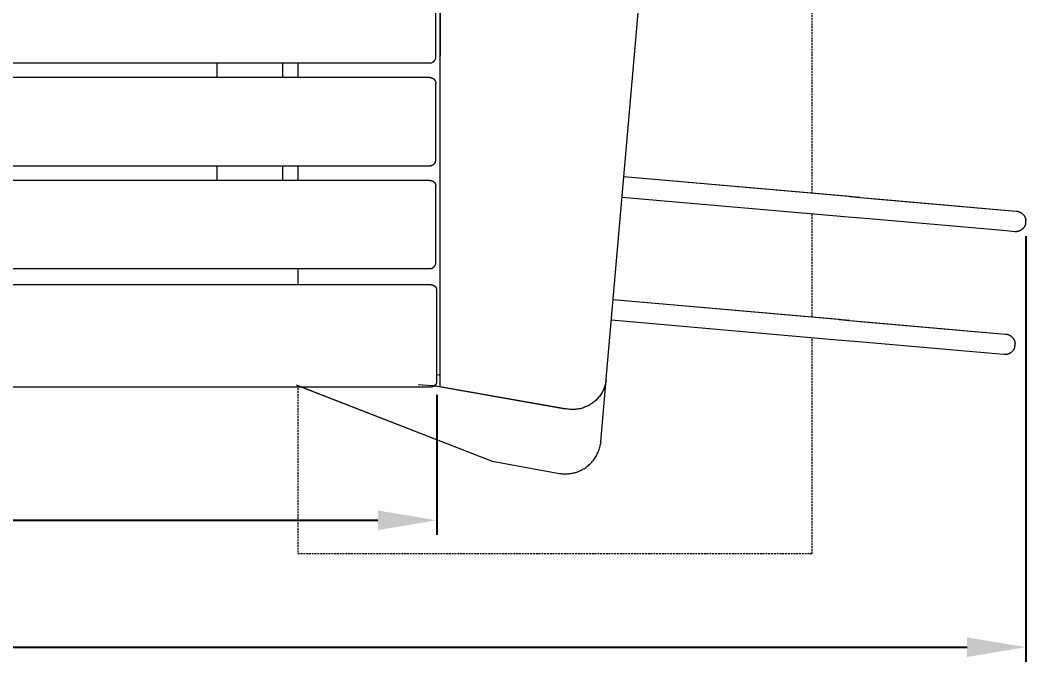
# Model space of a CAD drawing. Header units: millimetres. Extents: x -217 to 4976, y -41 to 3356.
# Drawn here: x 2473 to 3157, y 1096 to 1533 of the extents above; entities that cross this region are included whole.
import ezdxf

# ---------------------------------------------------------------- set-up
doc = ezdxf.new("R2010")
doc.units = ezdxf.units.MM
doc.linetypes.add('HIDDEN', pattern=[1.905, 1.27, -0.635])
for name, color, linetype, lineweight in [('ZANO_R', 7, 'Continuous', 0), ('ZANO_R_przerywana', 7, 'HIDDEN', 0), ('ZANO_W', 1, 'Continuous', 0)]:
    doc.layers.add(name, color=color, linetype=linetype, lineweight=lineweight)
doc.styles.add('Arial', font='arial.ttf')
doc.styles.get("Standard").update_dxf_attribs({"font": 'ARIALUNI.TTF'})
doc.dimstyles.new('pl i ang', dxfattribs={"dimtxt": 50, "dimasz": 50, "dimexe": 1.25, "dimexo": 0.625, "dimgap": 10, "dimtad": 1, "dimtoh": 1, "dimtxsty": 'Standard', "dimcen": 2.5, "dimclrd": 1, "dimclre": 1, "dimclrt": 1, "dimadec": 0, "dimazin": 0, "dimtfac": 1, "dimtmove": 0, "dimatfit": 3, "dimfxl": 1, "dimarcsym": 1})

# ---------------------------------------------------------------- blocks, each defined once
blk = doc.blocks.new('*D427')
at = {"layer": 'ZANO_W', "color": 1, "lineweight": -2}
for p, q in [((254.74, 1278.03), (254.74, 1182.07)), ((2756.32, 1277.54), (2756.32, 1182.07)), ((294.74, 1192.07), (2716.32, 1192.07))]:
    blk.add_line(p, q, dxfattribs=at)
at = {"layer": 'ZANO_W', "color": 1}
for points in [[(294.74, 1198.74), (294.74, 1185.41), (254.74, 1192.07)], [(2716.32, 1185.41), (2716.32, 1198.74), (2756.32, 1192.07)]]:
    blk.add_solid(points, dxfattribs=at)
at = {"layer": 'ZANO_W', "color": 1, "insert": (1505.53, 1222.5), "char_height": 40, "attachment_point": 5, "style": 'Arial'}
blk.add_mtext('2502', dxfattribs=at)
blk = doc.blocks.new('*D432')
at = {"layer": 'ZANO_W', "color": 1, "lineweight": -2}
for p, q in [((-143.6, 1385.39), (-143.6, 1095.67)), ((3157.09, 1385.53), (3157.09, 1095.67)), ((-103.6, 1105.67), (3117.09, 1105.67))]:
    blk.add_line(p, q, dxfattribs=at)
at = {"layer": 'ZANO_W', "color": 1}
for points in [[(-103.6, 1112.34), (-103.6, 1099), (-143.6, 1105.67)], [(3117.09, 1099), (3117.09, 1112.34), (3157.09, 1105.67)]]:
    blk.add_solid(points, dxfattribs=at)
at = {"layer": 'ZANO_W', "color": 1, "insert": (1506.74, 1136.11), "char_height": 40, "attachment_point": 5, "style": 'Arial'}
blk.add_mtext('3301', dxfattribs=at)

msp = doc.modelspace()

# ---------------------------------------------------------------- linework, layer by layer
at = {"layer": 'ZANO_R'}
for p, q in [((2758.74, 1628.13), (2758.74, 1508.13)), ((2758.74, 1283.03), (2758.74, 1567.43)), ((2871.61, 1288.09), (2895.91, 1565.86)), ((2871.61, 1288.09), (2895.91, 1565.86)), ((2755.74, 1507.46), (2755.74, 1559.46)), ((2754.84, 1504.93), (2754.93, 1505.04)), ((2754.93, 1505.04), (2755.01, 1505.15)), ((2755.01, 1505.15), (2755.09, 1505.26)), ((2755.09, 1505.26), (2755.16, 1505.38)), ((2755.16, 1505.38), (2755.23, 1505.5)), ((2755.23, 1505.5), (2755.29, 1505.62)), ((2755.29, 1505.62), (2755.35, 1505.74)), ((2755.35, 1505.74), (2755.41, 1505.86)), ((2755.41, 1505.86), (2755.46, 1505.99)), ((2755.46, 1505.99), (2755.51, 1506.12)), ((2755.51, 1506.12), (2755.55, 1506.25)), ((2755.55, 1506.25), (2755.59, 1506.38)), ((2755.59, 1506.38), (2755.63, 1506.51)), ((2755.63, 1506.51), (2755.66, 1506.64)), ((2755.66, 1506.64), (2755.68, 1506.78)), ((2755.68, 1506.78), (2755.7, 1506.91)), ((2755.7, 1506.91), (2755.72, 1507.05)), ((2755.72, 1507.05), (2755.73, 1507.19)), ((2755.73, 1507.19), (2755.74, 1507.32)), ((2755.74, 1507.32), (2755.74, 1507.46)), ((2758.74, 1507.63), (2758.74, 1508.13)), ((2758.74, 1507.63), (2758.77, 1507.63)), ((2758.74, 1283.03), (2758.74, 1507.63)), ((261.74, 1503.46), (2751.74, 1503.46)), ((2606.74, 1503.46), (2606.74, 1493.46)), ((2651.74, 1493.46), (2651.74, 1503.46)), ((2661.82, 1503.46), (2661.82, 1493.46)), ((2751.74, 1503.46), (2751.88, 1503.46)), ((2751.88, 1503.46), (2752.01, 1503.47)), ((2752.01, 1503.47), (2752.15, 1503.48)), ((2752.15, 1503.48), (2752.29, 1503.5)), ((2752.29, 1503.5), (2752.42, 1503.52)), ((2752.42, 1503.52), (2752.55, 1503.54)), ((2752.55, 1503.54), (2752.69, 1503.57)), ((2752.69, 1503.57), (2752.82, 1503.61)), ((2752.82, 1503.61), (2752.95, 1503.65)), ((2752.95, 1503.65), (2753.08, 1503.69)), ((2753.08, 1503.69), (2753.21, 1503.74)), ((2753.21, 1503.74), (2753.33, 1503.79)), ((2753.33, 1503.79), (2753.46, 1503.85)), ((2753.46, 1503.85), (2753.58, 1503.91)), ((2753.58, 1503.91), (2753.7, 1503.97)), ((2753.7, 1503.97), (2753.82, 1504.04)), ((2753.82, 1504.04), (2753.93, 1504.11)), ((2753.93, 1504.11), (2754.05, 1504.19)), ((2754.05, 1504.19), (2754.16, 1504.27)), ((2754.16, 1504.27), (2754.26, 1504.36)), ((2754.26, 1504.36), (2754.37, 1504.44)), ((2754.37, 1504.44), (2754.47, 1504.53)), ((2754.47, 1504.53), (2754.57, 1504.63)), ((2754.57, 1504.63), (2754.66, 1504.73)), ((2754.66, 1504.73), (2754.76, 1504.83)), ((2754.76, 1504.83), (2754.84, 1504.93)), ((2751.74, 1493.46), (284.96, 1493.46)), ((2751.74, 1493.46), (2751.88, 1493.46)), ((2751.88, 1493.46), (2752.01, 1493.45)), ((2752.01, 1493.45), (2752.15, 1493.44)), ((2752.15, 1493.44), (2752.29, 1493.42)), ((2752.29, 1493.42), (2752.42, 1493.4)), ((2752.42, 1493.4), (2752.55, 1493.37)), ((2752.55, 1493.37), (2752.69, 1493.34)), ((2752.69, 1493.34), (2752.82, 1493.31)), ((2752.82, 1493.31), (2752.95, 1493.27)), ((2752.95, 1493.27), (2753.08, 1493.23)), ((2753.08, 1493.23), (2753.21, 1493.18)), ((2753.21, 1493.18), (2753.33, 1493.13)), ((2753.33, 1493.13), (2753.46, 1493.07)), ((2753.46, 1493.07), (2753.58, 1493.01)), ((2753.58, 1493.01), (2753.7, 1492.94)), ((2753.7, 1492.94), (2753.82, 1492.88)), ((2753.82, 1492.88), (2753.93, 1492.8)), ((2753.93, 1492.8), (2754.05, 1492.73)), ((2754.05, 1492.73), (2754.16, 1492.65)), ((2754.16, 1492.65), (2754.26, 1492.56)), ((2754.26, 1492.56), (2754.37, 1492.47)), ((2754.37, 1492.47), (2754.47, 1492.38)), ((2754.47, 1492.38), (2754.57, 1492.29)), ((2754.57, 1492.29), (2754.66, 1492.19)), ((2754.66, 1492.19), (2754.76, 1492.09)), ((2754.76, 1492.09), (2754.84, 1491.98)), ((2754.84, 1491.98), (2754.93, 1491.88)), ((2754.93, 1491.88), (2755.01, 1491.76)), ((2755.01, 1491.76), (2755.09, 1491.65)), ((2755.09, 1491.65), (2755.16, 1491.54)), ((2755.16, 1491.54), (2755.23, 1491.42)), ((2755.23, 1491.42), (2755.29, 1491.3)), ((2755.29, 1491.3), (2755.35, 1491.18)), ((2755.35, 1491.18), (2755.41, 1491.05)), ((2755.41, 1491.05), (2755.46, 1490.93)), ((2755.46, 1490.93), (2755.51, 1490.8)), ((2755.51, 1490.8), (2755.55, 1490.67)), ((2755.55, 1490.67), (2755.59, 1490.54)), ((2755.59, 1490.54), (2755.63, 1490.41)), ((2755.63, 1490.41), (2755.66, 1490.27)), ((2755.66, 1490.27), (2755.68, 1490.14)), ((2755.68, 1490.14), (2755.7, 1490)), ((2755.7, 1490), (2755.72, 1489.87)), ((2755.72, 1489.87), (2755.73, 1489.73)), ((2755.73, 1489.73), (2755.74, 1489.59)), ((2755.74, 1489.59), (2755.74, 1489.46)), ((2755.74, 1437.46), (2755.74, 1489.46)), ((2755.63, 1436.51), (2755.66, 1436.64)), ((2755.66, 1436.64), (2755.68, 1436.78)), ((2755.68, 1436.78), (2755.7, 1436.91)), ((2755.7, 1436.91), (2755.72, 1437.05)), ((2755.72, 1437.05), (2755.73, 1437.19)), ((2755.73, 1437.19), (2755.74, 1437.32)), ((2755.74, 1437.32), (2755.74, 1437.46)), ((438.54, 1433.46), (2751.74, 1433.46)), ((2606.74, 1433.46), (2606.74, 1423.46)), ((2651.74, 1423.46), (2651.74, 1433.46)), ((2661.82, 1433.46), (2661.82, 1423.46)), ((2751.74, 1433.46), (2751.88, 1433.46)), ((2751.88, 1433.46), (2752.01, 1433.47)), ((2752.01, 1433.47), (2752.15, 1433.48)), ((2752.15, 1433.48), (2752.29, 1433.5)), ((2752.29, 1433.5), (2752.42, 1433.52)), ((2752.42, 1433.52), (2752.55, 1433.54)), ((2752.55, 1433.54), (2752.69, 1433.57)), ((2752.69, 1433.57), (2752.82, 1433.61)), ((2752.82, 1433.61), (2752.95, 1433.65)), ((2752.95, 1433.65), (2753.08, 1433.69)), ((2753.08, 1433.69), (2753.21, 1433.74)), ((2753.21, 1433.74), (2753.33, 1433.79)), ((2753.33, 1433.79), (2753.46, 1433.85)), ((2753.46, 1433.85), (2753.58, 1433.91)), ((2753.58, 1433.91), (2753.7, 1433.97)), ((2753.7, 1433.97), (2753.82, 1434.04)), ((2753.82, 1434.04), (2753.93, 1434.11)), ((2753.93, 1434.11), (2754.05, 1434.19)), ((2754.05, 1434.19), (2754.16, 1434.27)), ((2754.16, 1434.27), (2754.26, 1434.36)), ((2754.26, 1434.36), (2754.37, 1434.44)), ((2754.37, 1434.44), (2754.47, 1434.53)), ((2754.47, 1434.53), (2754.57, 1434.63)), ((2754.57, 1434.63), (2754.66, 1434.73)), ((2754.66, 1434.73), (2754.76, 1434.83)), ((2754.76, 1434.83), (2754.84, 1434.93)), ((2754.84, 1434.93), (2754.93, 1435.04)), ((2754.93, 1435.04), (2755.01, 1435.15)), ((2755.01, 1435.15), (2755.09, 1435.26)), ((2755.09, 1435.26), (2755.16, 1435.38)), ((2755.16, 1435.38), (2755.23, 1435.5)), ((2755.23, 1435.5), (2755.29, 1435.62)), ((2755.29, 1435.62), (2755.35, 1435.74)), ((2755.35, 1435.74), (2755.41, 1435.86)), ((2755.41, 1435.86), (2755.46, 1435.99)), ((2755.46, 1435.99), (2755.51, 1436.12)), ((2755.51, 1436.12), (2755.55, 1436.25)), ((2755.55, 1436.25), (2755.59, 1436.38)), ((2755.59, 1436.38), (2755.63, 1436.51)), ((2751.74, 1423.46), (464.14, 1423.46)), ((2751.74, 1423.46), (2751.88, 1423.46)), ((2751.88, 1423.46), (2752.01, 1423.45)), ((2752.01, 1423.45), (2752.15, 1423.44)), ((2752.15, 1423.44), (2752.29, 1423.42)), ((2752.29, 1423.42), (2752.42, 1423.4)), ((2752.42, 1423.4), (2752.55, 1423.37)), ((2752.55, 1423.37), (2752.69, 1423.34)), ((2752.69, 1423.34), (2752.82, 1423.31)), ((2752.82, 1423.31), (2752.95, 1423.27)), ((2752.95, 1423.27), (2753.08, 1423.23)), ((2753.08, 1423.23), (2753.21, 1423.18)), ((2753.21, 1423.18), (2753.33, 1423.13)), ((2753.33, 1423.13), (2753.46, 1423.07)), ((2753.46, 1423.07), (2753.58, 1423.01)), ((2753.58, 1423.01), (2753.7, 1422.94)), ((2753.7, 1422.94), (2753.82, 1422.88)), ((3037.34, 1412.39), (2883.66, 1425.84)), ((3044.4, 1411.83), (2883.67, 1425.89)), ((2753.82, 1422.88), (2753.93, 1422.8)), ((2753.93, 1422.8), (2754.05, 1422.73)), ((2754.05, 1422.73), (2754.16, 1422.65)), ((2754.16, 1422.65), (2754.26, 1422.56)), ((2754.26, 1422.56), (2754.37, 1422.47)), ((2754.37, 1422.47), (2754.47, 1422.38)), ((2754.47, 1422.38), (2754.57, 1422.29)), ((2754.57, 1422.29), (2754.66, 1422.19)), ((2754.66, 1422.19), (2754.76, 1422.09)), ((2754.76, 1422.09), (2754.84, 1421.98)), ((2754.84, 1421.98), (2754.93, 1421.88)), ((2754.93, 1421.88), (2755.01, 1421.76)), ((2755.01, 1421.76), (2755.09, 1421.65)), ((2755.09, 1421.65), (2755.16, 1421.54)), ((2755.16, 1421.54), (2755.23, 1421.42)), ((2755.23, 1421.42), (2755.29, 1421.3)), ((2755.29, 1421.3), (2755.35, 1421.18)), ((2755.35, 1421.18), (2755.41, 1421.05)), ((2755.41, 1421.05), (2755.46, 1420.93)), ((2755.46, 1420.93), (2755.51, 1420.8)), ((2755.51, 1420.8), (2755.55, 1420.67)), ((2755.55, 1420.67), (2755.59, 1420.54)), ((2755.59, 1420.54), (2755.63, 1420.41)), ((2755.63, 1420.41), (2755.66, 1420.27)), ((2755.66, 1420.27), (2755.68, 1420.14)), ((2755.68, 1420.14), (2755.7, 1420)), ((2755.7, 1420), (2755.72, 1419.87)), ((2755.72, 1419.87), (2755.73, 1419.73)), ((2755.73, 1419.73), (2755.74, 1419.59)), ((2755.74, 1419.59), (2755.74, 1419.46)), ((2755.74, 1367.46), (2755.74, 1419.46)), ((3036.12, 1398.44), (2882.44, 1411.89)), ((3037.34, 1412.39), (3051.67, 1411.14)), ((3044.4, 1411.83), (3063.13, 1410.19)), ((3051.67, 1411.14), (3145.1, 1402.98)), ((3063.13, 1410.19), (3147.83, 1402.74)), ((3145.1, 1402.98), (3150.65, 1402.49)), ((3150.65, 1402.49), (3150.89, 1402.47)), ((3150.89, 1402.47), (3151.13, 1402.44)), ((3151.13, 1402.44), (3151.37, 1402.4)), ((3151.37, 1402.4), (3151.6, 1402.35)), ((3050.45, 1397.19), (3036.12, 1398.44)), ((3143.89, 1389.03), (3050.45, 1397.19)), ((3151.6, 1402.35), (3151.83, 1402.3)), ((3151.83, 1402.3), (3152.06, 1402.23)), ((3152.06, 1402.23), (3152.29, 1402.16)), ((3152.29, 1402.16), (3152.52, 1402.08)), ((3152.52, 1402.08), (3152.74, 1401.99)), ((3152.74, 1401.99), (3152.96, 1401.9)), ((3152.96, 1401.9), (3153.18, 1401.8)), ((3153.18, 1401.8), (3153.39, 1401.69)), ((3153.39, 1401.69), (3153.6, 1401.57)), ((3153.6, 1401.57), (3153.81, 1401.45)), ((3153.81, 1401.45), (3154.01, 1401.32)), ((3154.01, 1401.32), (3154.2, 1401.18)), ((3154.2, 1401.18), (3154.4, 1401.03)), ((3154.4, 1401.03), (3154.58, 1400.88)), ((3154.58, 1400.88), (3154.76, 1400.73)), ((3154.76, 1400.73), (3154.94, 1400.56)), ((3154.94, 1400.56), (3155.11, 1400.39)), ((3155.11, 1400.39), (3155.27, 1400.22)), ((3155.27, 1400.22), (3155.43, 1400.04)), ((3155.43, 1400.04), (3155.58, 1399.85)), ((3155.58, 1399.85), (3155.73, 1399.66)), ((3155.73, 1399.66), (3155.87, 1399.47)), ((3155.87, 1399.47), (3156, 1399.27)), ((3156, 1399.27), (3156.12, 1399.06)), ((3156.12, 1399.06), (3156.24, 1398.85)), ((3156.24, 1398.85), (3156.35, 1398.64)), ((3156.35, 1398.64), (3156.45, 1398.43)), ((3156.45, 1398.43), (3156.55, 1398.21)), ((3156.55, 1398.21), (3156.64, 1397.98)), ((3156.64, 1397.98), (3156.72, 1397.76)), ((3156.72, 1397.76), (3156.79, 1397.53)), ((3156.79, 1397.53), (3156.86, 1397.3)), ((3156.86, 1397.3), (3156.91, 1397.07)), ((3156.91, 1397.07), (3156.96, 1396.83)), ((3156.96, 1396.83), (3157, 1396.59)), ((3157, 1396.59), (3157.04, 1396.36)), ((3157.04, 1396.36), (3157.06, 1396.12)), ((3157.08, 1395.88), (3157.06, 1396.12)), ((3157.09, 1395.63), (3157.08, 1395.88)), ((3157.09, 1395.39), (3157.09, 1395.63)), ((3149.57, 1388.54), (3143.89, 1389.03)), ((3151.86, 1388.74), (3151.65, 1388.69)), ((3152.06, 1388.8), (3151.86, 1388.74)), ((3152.26, 1388.86), (3152.06, 1388.8)), ((3152.46, 1388.93), (3152.26, 1388.86)), ((3152.65, 1389.01), (3152.46, 1388.93)), ((3152.85, 1389.08), (3152.65, 1389.01)), ((3153.04, 1389.17), (3152.85, 1389.08)), ((3153.23, 1389.26), (3153.04, 1389.17)), ((3153.41, 1389.36), (3153.23, 1389.26)), ((3153.59, 1389.46), (3153.41, 1389.36)), ((3153.75, 1389.55), (3153.59, 1389.46)), ((3153.9, 1389.65), (3153.75, 1389.55)), ((3154.05, 1389.75), (3153.9, 1389.65)), ((3154.2, 1389.85), (3154.05, 1389.75)), ((3154.34, 1389.96), (3154.2, 1389.85)), ((3154.49, 1390.07), (3154.34, 1389.96)), ((3154.63, 1390.19), (3154.49, 1390.07)), ((3154.76, 1390.31), (3154.63, 1390.19)), ((3154.94, 1390.47), (3154.76, 1390.31)), ((3155.1, 1390.64), (3154.94, 1390.47)), ((3155.26, 1390.8), (3155.1, 1390.64)), ((3155.4, 1390.96), (3155.26, 1390.8)), ((3155.55, 1391.14), (3155.4, 1390.96)), ((3155.68, 1391.31), (3155.55, 1391.14)), ((3155.81, 1391.49), (3155.68, 1391.31)), ((3155.94, 1391.68), (3155.81, 1391.49)), ((3156.06, 1391.87), (3155.94, 1391.68)), ((3156.18, 1392.06), (3156.06, 1391.87)), ((3156.28, 1392.26), (3156.18, 1392.06)), ((3156.38, 1392.46), (3156.28, 1392.26)), ((3156.48, 1392.66), (3156.38, 1392.46)), ((3156.57, 1392.87), (3156.48, 1392.66)), ((3156.65, 1393.08), (3156.57, 1392.87)), ((3156.72, 1393.29), (3156.65, 1393.08)), ((3156.79, 1393.5), (3156.72, 1393.29)), ((3156.85, 1393.71), (3156.79, 1393.5)), ((3156.85, 1393.71), (3156.91, 1393.95)), ((3156.91, 1393.95), (3156.96, 1394.19)), ((3156.96, 1394.19), (3157, 1394.43)), ((3157, 1394.43), (3157.03, 1394.67)), ((3157.03, 1394.67), (3157.06, 1394.91)), ((3157.06, 1394.91), (3157.08, 1395.15)), ((3157.08, 1395.15), (3157.09, 1395.39)), ((3149.78, 1388.52), (3149.57, 1388.54)), ((3149.98, 1388.52), (3149.78, 1388.52)), ((3150.19, 1388.52), (3149.98, 1388.52)), ((3150.4, 1388.52), (3150.19, 1388.52)), ((3150.61, 1388.54), (3150.4, 1388.52)), ((3150.82, 1388.56), (3150.61, 1388.54)), ((3151.03, 1388.58), (3150.82, 1388.56)), ((3151.24, 1388.61), (3151.03, 1388.58)), ((3151.45, 1388.65), (3151.24, 1388.61)), ((3151.65, 1388.69), (3151.45, 1388.65)), ((588.04, 1363.46), (2751.74, 1363.46)), ((2661.82, 1363.46), (2661.82, 1352.46)), ((2751.74, 1363.46), (2751.88, 1363.46)), ((2751.88, 1363.46), (2752.01, 1363.47)), ((2752.01, 1363.47), (2752.15, 1363.48)), ((2752.15, 1363.48), (2752.29, 1363.5)), ((2752.29, 1363.5), (2752.42, 1363.52)), ((2752.42, 1363.52), (2752.55, 1363.54)), ((2752.55, 1363.54), (2752.69, 1363.57)), ((2752.69, 1363.57), (2752.82, 1363.61)), ((2752.82, 1363.61), (2752.95, 1363.65)), ((2752.95, 1363.65), (2753.08, 1363.69)), ((2753.08, 1363.69), (2753.21, 1363.74)), ((2753.21, 1363.74), (2753.33, 1363.79)), ((2753.33, 1363.79), (2753.46, 1363.85)), ((2753.46, 1363.85), (2753.58, 1363.91)), ((2753.58, 1363.91), (2753.7, 1363.97)), ((2753.7, 1363.97), (2753.82, 1364.04)), ((2753.82, 1364.04), (2753.93, 1364.11)), ((2753.93, 1364.11), (2754.05, 1364.19)), ((2754.05, 1364.19), (2754.16, 1364.27)), ((2754.16, 1364.27), (2754.26, 1364.36)), ((2754.26, 1364.36), (2754.37, 1364.44)), ((2754.37, 1364.44), (2754.47, 1364.53)), ((2754.47, 1364.53), (2754.57, 1364.63)), ((2754.57, 1364.63), (2754.66, 1364.73)), ((2754.66, 1364.73), (2754.76, 1364.83)), ((2754.76, 1364.83), (2754.84, 1364.93)), ((2754.84, 1364.93), (2754.93, 1365.04)), ((2754.93, 1365.04), (2755.01, 1365.15)), ((2755.01, 1365.15), (2755.09, 1365.26)), ((2755.09, 1365.26), (2755.16, 1365.38)), ((2755.16, 1365.38), (2755.23, 1365.5)), ((2755.23, 1365.5), (2755.29, 1365.62)), ((2755.29, 1365.62), (2755.35, 1365.74)), ((2755.35, 1365.74), (2755.41, 1365.86)), ((2755.41, 1365.86), (2755.46, 1365.99)), ((2755.46, 1365.99), (2755.51, 1366.12)), ((2755.51, 1366.12), (2755.55, 1366.25)), ((2755.55, 1366.25), (2755.59, 1366.38)), ((2755.59, 1366.38), (2755.63, 1366.51)), ((2755.63, 1366.51), (2755.66, 1366.64)), ((2755.66, 1366.64), (2755.68, 1366.78)), ((2755.68, 1366.78), (2755.7, 1366.91)), ((2755.7, 1366.91), (2755.72, 1367.05)), ((2755.72, 1367.05), (2755.73, 1367.19)), ((2755.73, 1367.19), (2755.74, 1367.32)), ((2755.74, 1367.32), (2755.74, 1367.46)), ((2752.32, 1352.46), (588.04, 1352.46)), ((2752.32, 1352.46), (2752.45, 1352.46)), ((2752.45, 1352.46), (2752.59, 1352.45)), ((2752.59, 1352.45), (2752.73, 1352.44)), ((2752.73, 1352.44), (2752.86, 1352.42)), ((2752.86, 1352.42), (2753, 1352.4)), ((2753, 1352.4), (2753.13, 1352.37)), ((2753.13, 1352.37), (2753.26, 1352.34)), ((2753.26, 1352.34), (2753.4, 1352.31)), ((2753.4, 1352.31), (2753.53, 1352.27)), ((2753.53, 1352.27), (2753.66, 1352.23)), ((2753.66, 1352.23), (2753.78, 1352.18)), ((2753.78, 1352.18), (2753.91, 1352.13)), ((2753.91, 1352.13), (2754.03, 1352.07)), ((2754.03, 1352.07), (2754.16, 1352.01)), ((2754.16, 1352.01), (2754.28, 1351.94)), ((2754.28, 1351.94), (2754.39, 1351.88)), ((2754.39, 1351.88), (2754.51, 1351.8)), ((2754.51, 1351.8), (2754.62, 1351.73)), ((2754.62, 1351.73), (2754.73, 1351.65)), ((2754.73, 1351.65), (2754.84, 1351.56)), ((2754.84, 1351.56), (2754.95, 1351.47)), ((2754.95, 1351.47), (2755.05, 1351.38)), ((2755.05, 1351.38), (2755.14, 1351.29)), ((2755.14, 1351.29), (2755.24, 1351.19)), ((2755.24, 1351.19), (2755.33, 1351.09)), ((2755.33, 1351.09), (2755.42, 1350.98)), ((2755.42, 1350.98), (2755.5, 1350.88)), ((2755.5, 1350.88), (2755.58, 1350.76)), ((2755.58, 1350.76), (2755.66, 1350.65)), ((2755.66, 1350.65), (2755.73, 1350.54)), ((2755.73, 1350.54), (2755.8, 1350.42)), ((2755.8, 1350.42), (2755.87, 1350.3)), ((2755.87, 1350.3), (2755.93, 1350.18)), ((2755.93, 1350.18), (2755.99, 1350.05)), ((2755.99, 1350.05), (2756.04, 1349.93)), ((2756.04, 1349.93), (2756.09, 1349.8)), ((2756.09, 1349.8), (2756.13, 1349.67)), ((2756.13, 1349.67), (2756.17, 1349.54)), ((2756.17, 1349.54), (2756.2, 1349.41)), ((2756.2, 1349.41), (2756.23, 1349.27)), ((2756.23, 1349.27), (2756.26, 1349.14)), ((2756.26, 1349.14), (2756.28, 1349)), ((2756.28, 1349), (2756.3, 1348.87)), ((2756.3, 1348.87), (2756.31, 1348.73)), ((2756.31, 1348.73), (2756.31, 1348.59)), ((2756.31, 1348.59), (2756.32, 1348.46)), ((2756.32, 1286.79), (2756.32, 1348.46)), ((3030.02, 1328.71), (2876.34, 1342.16)), ((3037.08, 1328.15), (2876.35, 1342.21)), ((3028.8, 1314.76), (2875.12, 1328.21)), ((3030.02, 1328.71), (3044.35, 1327.46)), ((3037.08, 1328.15), (3055.81, 1326.51)), ((3044.35, 1327.46), (3137.78, 1319.3)), ((3055.81, 1326.51), (3140.5, 1319.06)), ((3043.13, 1313.51), (3028.8, 1314.76)), ((3136.56, 1305.35), (3043.13, 1313.51)), ((3137.78, 1319.3), (3143.33, 1318.81)), ((3143.33, 1318.81), (3143.57, 1318.79)), ((3143.57, 1318.79), (3143.81, 1318.76)), ((3143.81, 1318.76), (3144.04, 1318.72)), ((3144.04, 1318.72), (3144.28, 1318.67)), ((3144.28, 1318.67), (3144.51, 1318.62)), ((3144.51, 1318.62), (3144.74, 1318.55)), ((3144.74, 1318.55), (3144.97, 1318.48)), ((3144.97, 1318.48), (3145.2, 1318.4)), ((3145.2, 1318.4), (3145.42, 1318.31)), ((3145.42, 1318.31), (3145.64, 1318.22)), ((3145.64, 1318.22), (3145.86, 1318.12)), ((3145.86, 1318.12), (3146.07, 1318.01)), ((3146.07, 1318.01), (3146.28, 1317.89)), ((3146.28, 1317.89), (3146.49, 1317.77)), ((3146.49, 1317.77), (3146.69, 1317.64)), ((3146.69, 1317.64), (3146.88, 1317.5)), ((3146.88, 1317.5), (3147.07, 1317.35)), ((3147.07, 1317.35), (3147.26, 1317.2)), ((3147.26, 1317.2), (3147.44, 1317.05)), ((3147.44, 1317.05), (3147.62, 1316.88)), ((3147.62, 1316.88), (3147.79, 1316.71)), ((3147.79, 1316.71), (3147.95, 1316.54)), ((3147.95, 1316.54), (3148.11, 1316.36)), ((3148.11, 1316.36), (3148.26, 1316.17)), ((3148.26, 1316.17), (3148.41, 1315.98)), ((3148.41, 1315.98), (3148.54, 1315.79)), ((3148.54, 1315.79), (3148.68, 1315.59)), ((3148.68, 1315.59), (3148.8, 1315.38)), ((3148.8, 1315.38), (3148.92, 1315.17)), ((3148.92, 1315.17), (3149.03, 1314.96)), ((3149.03, 1314.96), (3149.13, 1314.74)), ((3149.13, 1314.74), (3149.23, 1314.53)), ((3149.23, 1314.53), (3149.32, 1314.3)), ((3149.32, 1314.3), (3149.4, 1314.08)), ((3149.4, 1314.08), (3149.47, 1313.85)), ((3149.47, 1313.85), (3149.54, 1313.62)), ((3149.54, 1313.62), (3149.59, 1313.38)), ((3147.44, 1306.63), (3147.3, 1306.51)), ((3147.61, 1306.79), (3147.44, 1306.63)), ((3147.78, 1306.96), (3147.61, 1306.79)), ((3147.94, 1307.12), (3147.78, 1306.96)), ((3148.08, 1307.28), (3147.94, 1307.12)), ((3148.23, 1307.46), (3148.08, 1307.28)), ((3148.36, 1307.63), (3148.23, 1307.46)), ((3148.49, 1307.81), (3148.36, 1307.63)), ((3148.62, 1308), (3148.49, 1307.81)), ((3148.74, 1308.19), (3148.62, 1308)), ((3148.85, 1308.38), (3148.74, 1308.19)), ((3148.96, 1308.58), (3148.85, 1308.38)), ((3149.06, 1308.78), (3148.96, 1308.58)), ((3149.16, 1308.98), (3149.06, 1308.78)), ((3149.25, 1309.19), (3149.16, 1308.98)), ((3149.33, 1309.4), (3149.25, 1309.19)), ((3149.4, 1309.61), (3149.33, 1309.4)), ((3149.47, 1309.82), (3149.4, 1309.61)), ((3149.53, 1310.03), (3149.47, 1309.82)), ((3149.53, 1310.03), (3149.59, 1310.27)), ((3149.59, 1313.38), (3149.64, 1313.15)), ((3149.59, 1310.27), (3149.64, 1310.51)), ((3149.64, 1313.15), (3149.68, 1312.91)), ((3149.64, 1310.51), (3149.68, 1310.75)), ((3149.68, 1312.91), (3149.71, 1312.68)), ((3149.68, 1310.75), (3149.71, 1310.99)), ((3149.71, 1312.68), (3149.74, 1312.44)), ((3149.71, 1310.99), (3149.74, 1311.23)), ((3149.76, 1312.2), (3149.74, 1312.44)), ((3149.74, 1311.23), (3149.76, 1311.47)), ((3149.76, 1311.95), (3149.76, 1312.2)), ((3149.76, 1311.71), (3149.76, 1311.95)), ((3149.76, 1311.47), (3149.76, 1311.71)), ((3142.25, 1304.86), (3136.56, 1305.35)), ((3142.46, 1304.84), (3142.25, 1304.86)), ((3142.66, 1304.84), (3142.46, 1304.84)), ((3142.87, 1304.84), (3142.66, 1304.84)), ((3143.08, 1304.84), (3142.87, 1304.84)), ((3143.29, 1304.86), (3143.08, 1304.84)), ((3143.5, 1304.88), (3143.29, 1304.86)), ((3143.71, 1304.9), (3143.5, 1304.88)), ((3143.92, 1304.93), (3143.71, 1304.9)), ((3144.12, 1304.97), (3143.92, 1304.93)), ((3144.33, 1305.01), (3144.12, 1304.97)), ((3144.54, 1305.06), (3144.33, 1305.01)), ((3144.74, 1305.12), (3144.54, 1305.06)), ((3144.94, 1305.18), (3144.74, 1305.12)), ((3145.14, 1305.25), (3144.94, 1305.18)), ((3145.33, 1305.32), (3145.14, 1305.25)), ((3145.53, 1305.4), (3145.33, 1305.32)), ((3145.72, 1305.49), (3145.53, 1305.4)), ((3145.91, 1305.58), (3145.72, 1305.49)), ((3146.09, 1305.68), (3145.91, 1305.58)), ((3146.27, 1305.78), (3146.09, 1305.68)), ((3146.43, 1305.87), (3146.27, 1305.78)), ((3146.58, 1305.97), (3146.43, 1305.87)), ((3146.73, 1306.07), (3146.58, 1305.97)), ((3146.88, 1306.17), (3146.73, 1306.07)), ((3147.02, 1306.28), (3146.88, 1306.17)), ((3147.17, 1306.39), (3147.02, 1306.28)), ((3147.3, 1306.51), (3147.17, 1306.39)), ((2756.19, 1291.3), (2757.96, 1291.17)), ((2756.26, 1286.11), (2756.23, 1285.97)), ((2756.28, 1286.24), (2756.26, 1286.11)), ((2756.3, 1286.38), (2756.28, 1286.24)), ((2756.31, 1286.51), (2756.3, 1286.38)), ((2756.32, 1286.79), (2756.31, 1286.65)), ((2756.31, 1286.65), (2756.31, 1286.51)), ((2756.32, 1291.29), (2757.96, 1291.17)), ((2758.74, 1291.03), (2757.96, 1291.17)), ((2758.74, 1291.03), (2757.96, 1291.17)), ((2867.9, 1245.64), (2871.58, 1287.79)), ((2867.9, 1245.64), (2871.58, 1287.79)), ((2871.41, 1286.49), (2871.28, 1285.78)), ((2871.41, 1286.49), (2871.28, 1285.78)), ((2871.52, 1287.2), (2871.41, 1286.49)), ((2871.52, 1287.2), (2871.41, 1286.49)), ((2871.6, 1287.92), (2871.52, 1287.2)), ((2871.6, 1287.92), (2871.52, 1287.2)), ((2752.32, 1282.79), (261.63, 1282.79)), ((2660.75, 1284.29), (2793.96, 1232.25)), ((2664.59, 1282.79), (2793.96, 1232.25)), ((2756.57, 1283.33), (2743.7, 1284.29)), ((2752.45, 1282.79), (2752.32, 1282.79)), ((2752.59, 1282.79), (2752.45, 1282.79)), ((2752.73, 1282.81), (2752.59, 1282.79)), ((2752.86, 1282.82), (2752.73, 1282.81)), ((2753, 1282.84), (2752.86, 1282.82)), ((2753.13, 1282.87), (2753, 1282.84)), ((2753.26, 1282.9), (2753.13, 1282.87)), ((2753.4, 1282.93), (2753.26, 1282.9)), ((2753.53, 1282.97), (2753.4, 1282.93)), ((2753.66, 1283.02), (2753.53, 1282.97)), ((2753.78, 1283.06), (2753.66, 1283.02)), ((2753.91, 1283.12), (2753.78, 1283.06)), ((2754.03, 1283.17), (2753.91, 1283.12)), ((2754.16, 1283.23), (2754.03, 1283.17)), ((2754.28, 1283.3), (2754.16, 1283.23)), ((2754.39, 1283.37), (2754.28, 1283.3)), ((2754.51, 1283.44), (2754.39, 1283.37)), ((2754.62, 1283.52), (2754.51, 1283.44)), ((2756.57, 1283.33), (2754.56, 1283.48)), ((2754.73, 1283.6), (2754.62, 1283.52)), ((2754.84, 1283.68), (2754.73, 1283.6)), ((2754.95, 1283.77), (2754.84, 1283.68)), ((2755.05, 1283.86), (2754.95, 1283.77)), ((2755.14, 1283.96), (2755.05, 1283.86)), ((2755.24, 1284.06), (2755.14, 1283.96)), ((2755.33, 1284.16), (2755.24, 1284.06)), ((2755.42, 1284.26), (2755.33, 1284.16)), ((2755.5, 1284.37), (2755.42, 1284.26)), ((2755.58, 1284.48), (2755.5, 1284.37)), ((2755.66, 1284.59), (2755.58, 1284.48)), ((2755.73, 1284.71), (2755.66, 1284.59)), ((2755.8, 1284.82), (2755.73, 1284.71)), ((2755.87, 1284.95), (2755.8, 1284.82)), ((2755.93, 1285.07), (2755.87, 1284.95)), ((2755.99, 1285.19), (2755.93, 1285.07)), ((2756.04, 1285.32), (2755.99, 1285.19)), ((2756.09, 1285.45), (2756.04, 1285.32)), ((2756.13, 1285.58), (2756.09, 1285.45)), ((2756.17, 1285.71), (2756.13, 1285.58)), ((2756.2, 1285.84), (2756.17, 1285.71)), ((2756.23, 1285.97), (2756.2, 1285.84)), ((2756.57, 1283.33), (2843.66, 1268.01)), ((2756.57, 1283.33), (2843.66, 1268.01)), ((2843.66, 1268.02), (2758.74, 1283.03)), ((2843.66, 1268.02), (2758.74, 1283.03)), ((2869.13, 1279.65), (2868.78, 1279.02)), ((2869.13, 1279.65), (2868.78, 1279.02)), ((2869.45, 1280.3), (2869.13, 1279.65)), ((2869.45, 1280.3), (2869.13, 1279.65)), ((2869.76, 1280.96), (2869.45, 1280.3)), ((2869.76, 1280.96), (2869.45, 1280.3)), ((2870.04, 1281.62), (2869.76, 1280.96)), ((2870.04, 1281.62), (2869.76, 1280.96)), ((2870.31, 1282.3), (2870.04, 1281.62)), ((2870.31, 1282.3), (2870.04, 1281.62)), ((2870.55, 1282.98), (2870.31, 1282.3)), ((2870.55, 1282.98), (2870.31, 1282.3)), ((2870.76, 1283.67), (2870.55, 1282.98)), ((2870.76, 1283.67), (2870.55, 1282.98)), ((2870.96, 1284.37), (2870.76, 1283.67)), ((2870.96, 1284.37), (2870.76, 1283.67)), ((2871.13, 1285.07), (2870.96, 1284.37)), ((2871.13, 1285.07), (2870.96, 1284.37)), ((2871.28, 1285.78), (2871.13, 1285.07)), ((2871.28, 1285.78), (2871.13, 1285.07)), ((2863.1, 1272.47), (2862.47, 1271.99)), ((2863.1, 1272.47), (2862.47, 1271.99)), ((2863.71, 1272.97), (2863.1, 1272.47)), ((2863.71, 1272.97), (2863.1, 1272.47)), ((2864.31, 1273.5), (2863.71, 1272.97)), ((2864.31, 1273.5), (2863.71, 1272.97)), ((2864.88, 1274.04), (2864.31, 1273.5)), ((2864.88, 1274.04), (2864.31, 1273.5)), ((2865.44, 1274.6), (2864.88, 1274.04)), ((2865.44, 1274.6), (2864.88, 1274.04)), ((2865.98, 1275.18), (2865.44, 1274.6)), ((2865.98, 1275.18), (2865.44, 1274.6)), ((2866.5, 1275.78), (2865.98, 1275.18)), ((2866.5, 1275.78), (2865.98, 1275.18)), ((2867, 1276.4), (2866.5, 1275.78)), ((2867, 1276.4), (2866.5, 1275.78)), ((2867.48, 1277.03), (2867, 1276.4)), ((2867.48, 1277.03), (2867, 1276.4)), ((2867.93, 1277.68), (2867.48, 1277.03)), ((2867.93, 1277.68), (2867.48, 1277.03)), ((2868.37, 1278.34), (2867.93, 1277.68)), ((2868.37, 1278.34), (2867.93, 1277.68)), ((2868.78, 1279.02), (2868.37, 1278.34)), ((2868.78, 1279.02), (2868.37, 1278.34)), ((2844.44, 1267.85), (2843.66, 1268.01)), ((2844.44, 1267.85), (2843.66, 1268.01)), ((2845.22, 1267.72), (2844.44, 1267.85)), ((2845.22, 1267.72), (2844.44, 1267.85)), ((2846.01, 1267.61), (2845.22, 1267.72)), ((2846.01, 1267.61), (2845.22, 1267.72)), ((2846.8, 1267.54), (2846.01, 1267.61)), ((2846.8, 1267.54), (2846.01, 1267.61)), ((2847.59, 1267.49), (2846.8, 1267.54)), ((2847.59, 1267.49), (2846.8, 1267.54)), ((2848.38, 1267.46), (2847.59, 1267.49)), ((2848.38, 1267.46), (2847.59, 1267.49)), ((2849.17, 1267.47), (2848.38, 1267.46)), ((2849.17, 1267.47), (2848.38, 1267.46)), ((2849.96, 1267.5), (2849.17, 1267.47)), ((2849.96, 1267.5), (2849.17, 1267.47)), ((2850.75, 1267.55), (2849.96, 1267.5)), ((2850.75, 1267.55), (2849.96, 1267.5)), ((2851.54, 1267.64), (2850.75, 1267.55)), ((2851.54, 1267.64), (2850.75, 1267.55)), ((2852.33, 1267.75), (2851.54, 1267.64)), ((2852.33, 1267.75), (2851.54, 1267.64)), ((2853.11, 1267.89), (2852.33, 1267.75)), ((2853.11, 1267.89), (2852.33, 1267.75)), ((2853.88, 1268.05), (2853.11, 1267.89)), ((2853.88, 1268.05), (2853.11, 1267.89)), ((2854.65, 1268.24), (2853.88, 1268.05)), ((2854.65, 1268.24), (2853.88, 1268.05)), ((2855.41, 1268.46), (2854.65, 1268.24)), ((2855.41, 1268.46), (2854.65, 1268.24)), ((2856.17, 1268.7), (2855.41, 1268.46)), ((2856.17, 1268.7), (2855.41, 1268.46)), ((2856.92, 1268.97), (2856.17, 1268.7)), ((2856.92, 1268.97), (2856.17, 1268.7)), ((2857.65, 1269.26), (2856.92, 1268.97)), ((2857.65, 1269.26), (2856.92, 1268.97)), ((2858.38, 1269.58), (2857.65, 1269.26)), ((2858.38, 1269.58), (2857.65, 1269.26)), ((2859.09, 1269.92), (2858.38, 1269.58)), ((2859.09, 1269.92), (2858.38, 1269.58)), ((2859.79, 1270.29), (2859.09, 1269.92)), ((2859.79, 1270.29), (2859.09, 1269.92)), ((2860.48, 1270.68), (2859.79, 1270.29)), ((2860.48, 1270.68), (2859.79, 1270.29)), ((2861.16, 1271.09), (2860.48, 1270.68)), ((2861.16, 1271.09), (2860.48, 1270.68)), ((2861.82, 1271.53), (2861.16, 1271.09)), ((2861.82, 1271.53), (2861.16, 1271.09)), ((2862.47, 1271.99), (2861.82, 1271.53)), ((2862.47, 1271.99), (2861.82, 1271.53)), ((2867.9, 1245.64), (2867.61, 1243.48)), ((2867.9, 1245.64), (2867.61, 1243.48)), ((2865.9, 1237.95), (2866.22, 1238.71)), ((2865.9, 1237.95), (2866.22, 1238.71)), ((2866.22, 1238.71), (2866.52, 1239.49)), ((2866.22, 1238.71), (2866.52, 1239.49)), ((2866.52, 1239.49), (2866.8, 1240.27)), ((2866.52, 1239.49), (2866.8, 1240.27)), ((2866.8, 1240.27), (2867.04, 1241.06)), ((2866.8, 1240.27), (2867.04, 1241.06)), ((2867.04, 1241.06), (2867.26, 1241.86)), ((2867.04, 1241.06), (2867.26, 1241.86)), ((2867.26, 1241.86), (2867.45, 1242.67)), ((2867.26, 1241.86), (2867.45, 1242.67)), ((2867.45, 1242.67), (2867.61, 1243.48)), ((2867.45, 1242.67), (2867.61, 1243.48)), ((2793.96, 1232.25), (2839.81, 1224.02)), ((2793.96, 1232.25), (2839.81, 1224.02)), ((2861.29, 1231.1), (2861.86, 1231.71)), ((2861.29, 1231.1), (2861.86, 1231.71)), ((2861.86, 1231.71), (2862.4, 1232.34)), ((2861.86, 1231.71), (2862.4, 1232.34)), ((2862.4, 1232.34), (2862.92, 1232.98)), ((2862.4, 1232.34), (2862.92, 1232.98)), ((2862.92, 1232.98), (2863.42, 1233.65)), ((2862.92, 1232.98), (2863.42, 1233.65)), ((2863.42, 1233.65), (2863.89, 1234.33)), ((2863.42, 1233.65), (2863.89, 1234.33)), ((2863.89, 1234.33), (2864.34, 1235.02)), ((2863.89, 1234.33), (2864.34, 1235.02)), ((2864.34, 1235.02), (2864.77, 1235.73)), ((2864.34, 1235.02), (2864.77, 1235.73)), ((2864.77, 1235.73), (2865.17, 1236.46)), ((2864.77, 1235.73), (2865.17, 1236.46)), ((2865.17, 1236.46), (2865.55, 1237.2)), ((2865.17, 1236.46), (2865.55, 1237.2)), ((2865.55, 1237.2), (2865.9, 1237.95)), ((2865.55, 1237.2), (2865.9, 1237.95)), ((2849.99, 1224.46), (2850.79, 1224.69)), ((2849.99, 1224.46), (2850.79, 1224.69)), ((2850.79, 1224.69), (2851.58, 1224.94)), ((2850.79, 1224.69), (2851.58, 1224.94)), ((2851.58, 1224.94), (2852.36, 1225.21)), ((2851.58, 1224.94), (2852.36, 1225.21)), ((2852.36, 1225.21), (2853.13, 1225.52)), ((2852.36, 1225.21), (2853.13, 1225.52)), ((2853.13, 1225.52), (2853.9, 1225.85)), ((2853.13, 1225.52), (2853.9, 1225.85)), ((2853.9, 1225.85), (2854.64, 1226.21)), ((2853.9, 1225.85), (2854.64, 1226.21)), ((2854.64, 1226.21), (2855.38, 1226.59)), ((2854.64, 1226.21), (2855.38, 1226.59)), ((2855.38, 1226.59), (2856.1, 1227)), ((2855.38, 1226.59), (2856.1, 1227)), ((2856.1, 1227), (2856.81, 1227.43)), ((2856.1, 1227), (2856.81, 1227.43)), ((2856.81, 1227.43), (2857.5, 1227.89)), ((2856.81, 1227.43), (2857.5, 1227.89)), ((2857.5, 1227.89), (2858.18, 1228.37)), ((2857.5, 1227.89), (2858.18, 1228.37)), ((2858.18, 1228.37), (2858.84, 1228.87)), ((2858.18, 1228.37), (2858.84, 1228.87)), ((2858.84, 1228.87), (2859.48, 1229.4)), ((2858.84, 1228.87), (2859.48, 1229.4)), ((2859.48, 1229.4), (2860.1, 1229.94)), ((2859.48, 1229.4), (2860.1, 1229.94)), ((2860.1, 1229.94), (2860.71, 1230.51)), ((2860.1, 1229.94), (2860.71, 1230.51)), ((2860.71, 1230.51), (2861.29, 1231.1)), ((2860.71, 1230.51), (2861.29, 1231.1)), ((2839.81, 1224.02), (2840.12, 1223.97)), ((2839.81, 1224.02), (2840.12, 1223.97)), ((2840.12, 1223.97), (2840.94, 1223.86)), ((2840.12, 1223.97), (2840.94, 1223.86)), ((2840.94, 1223.86), (2841.77, 1223.77)), ((2840.94, 1223.86), (2841.77, 1223.77)), ((2841.77, 1223.77), (2842.59, 1223.71)), ((2841.77, 1223.77), (2842.59, 1223.71)), ((2842.59, 1223.71), (2843.42, 1223.68)), ((2842.59, 1223.71), (2843.42, 1223.68)), ((2843.42, 1223.68), (2844.25, 1223.68)), ((2843.42, 1223.68), (2844.25, 1223.68)), ((2844.25, 1223.68), (2845.08, 1223.71)), ((2844.25, 1223.68), (2845.08, 1223.71)), ((2845.08, 1223.71), (2845.91, 1223.76)), ((2845.08, 1223.71), (2845.91, 1223.76)), ((2845.91, 1223.76), (2846.74, 1223.84)), ((2845.91, 1223.76), (2846.74, 1223.84)), ((2846.74, 1223.84), (2847.56, 1223.96)), ((2846.74, 1223.84), (2847.56, 1223.96)), ((2847.56, 1223.96), (2848.37, 1224.1)), ((2847.56, 1223.96), (2848.37, 1224.1)), ((2848.37, 1224.1), (2849.19, 1224.27)), ((2848.37, 1224.1), (2849.19, 1224.27)), ((2849.19, 1224.27), (2849.99, 1224.46)), ((2849.19, 1224.27), (2849.99, 1224.46))]:
    msp.add_line(p, q, dxfattribs=at)
at = {"layer": 'ZANO_R_przerywana'}
for p, q in [((3011.82, 1414.68), (3011.82, 1724.24)), ((3011.82, 1330.36), (3011.82, 1400.57)), ((3011.82, 1169.46), (3011.82, 1316.25)), ((2661.82, 1283.87), (2661.82, 1169.46)), ((2661.82, 1169.46), (3011.82, 1169.46))]:
    msp.add_line(p, q, dxfattribs=at)

# ---------------------------------------------------------------- dimensions: what is measured, and where the dimension line sits
at = {"layer": 'ZANO_W'}
for base, p1, p2, picture, middle in [((3157.09, 1105.67), (-143.6, 1395.39), (3157.09, 1395.53), '*D432', (1506.74, 1136.11)), ((2756.32, 1192.07), (254.74, 1288.03), (2756.32, 1287.54), '*D427', (1505.53, 1222.5))]:
    dim = msp.add_linear_dim(base=base, p1=p1, p2=p2, dimstyle='pl i ang', override={"dimtxt": 40, "dimasz": 40, "dimexe": 10, "dimexo": 10, "dimtoh": 0, "dimdec": 0, "dimtxsty": 'Arial', "dimtdec": 0, "dimtmove": 1}, dxfattribs=at)
    dim.commit()
    dim.dimension.update_dxf_attribs({"geometry": picture, "text_midpoint": middle})

doc.saveas('drawing.dxf')
